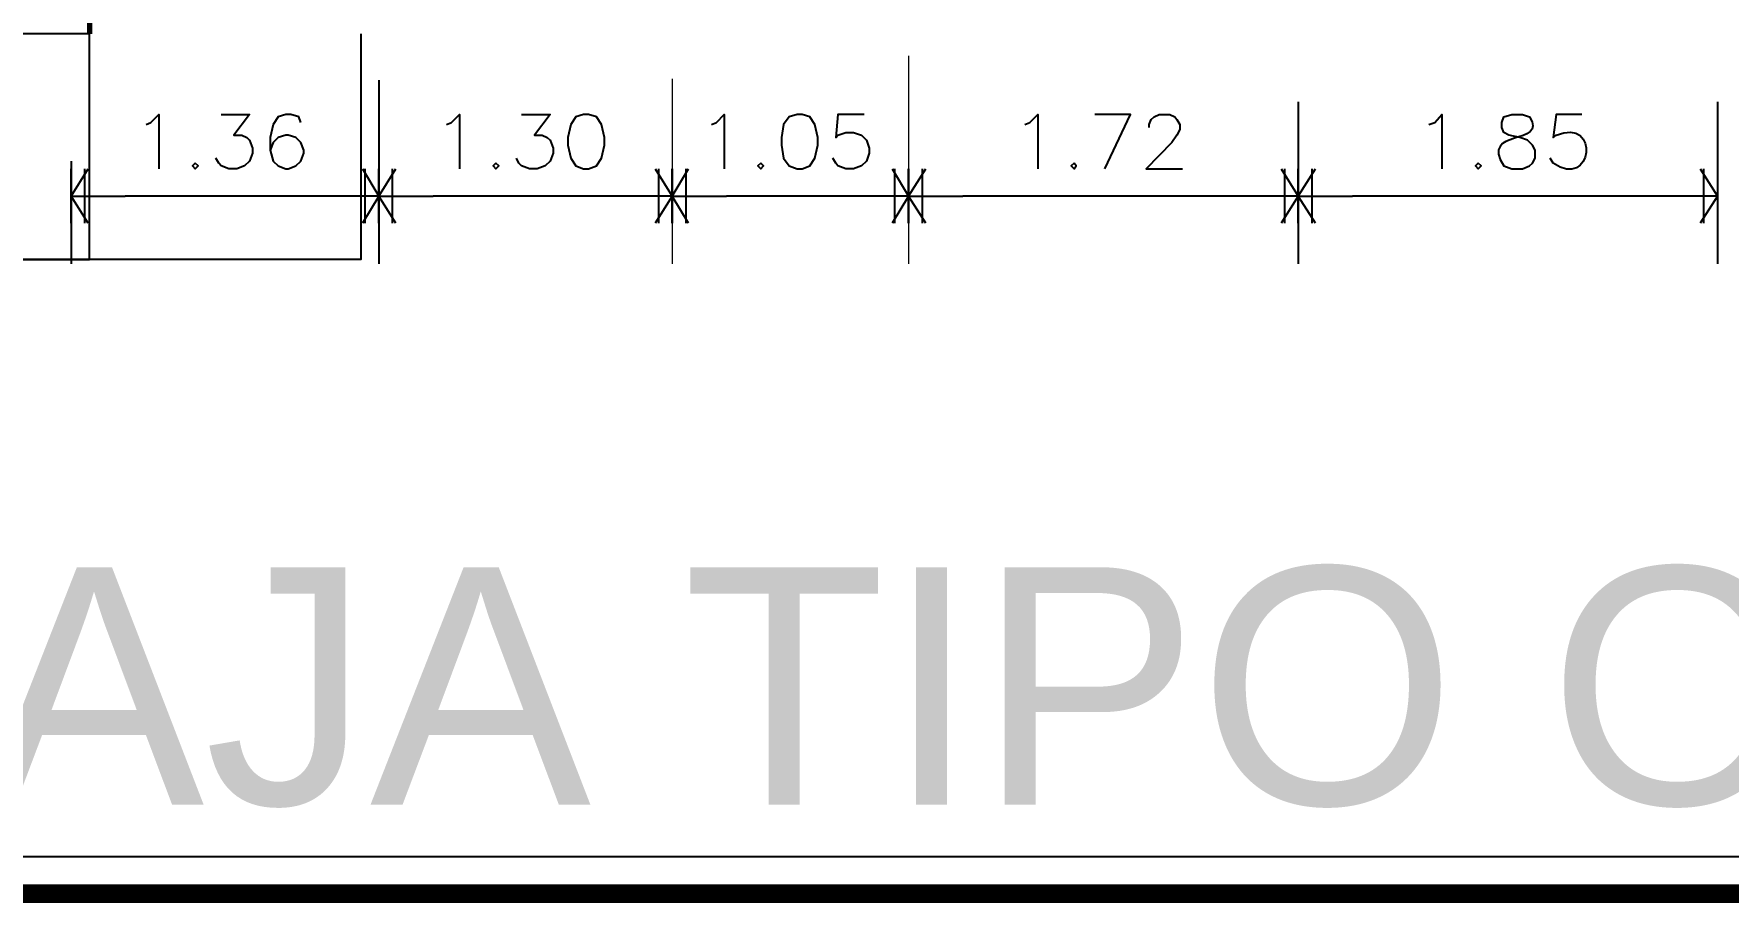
# Model space of a CAD drawing. Header units: millimetres. Extents: x -3 to 3438, y -2371 to 140.
# Drawn here: x 1246.65 to 1265.4, y -53.2 to -43.59 of the extents above; entities that cross this region are included whole.
import ezdxf

# ---------------------------------------------------------------- set-up
doc = ezdxf.new("R2010")
doc.units = ezdxf.units.MM
for name, color, linetype in [('1- 1', 1, 'Continuous'), ('1- muro 1', 8, 'Continuous'), ('8', 8, 'Continuous'), ('dim-75', 2, 'Continuous'), ('proy ante', 7, 'Continuous')]:
    doc.layers.add(name, color=color, linetype=linetype)
doc.styles.add('ROMANT', font='arial.ttf', dxfattribs={"height": 22})

msp = doc.modelspace()

# ---------------------------------------------------------------- linework, layer by layer
at = {"layer": '1- 1', "lineweight": 25}
for points in [[(1250.272, -43.587), (1250.272, -46.083), (1242.262, -46.083), (1243.265, -46.083), (1243.265, -43.587), (1242.262, -43.587), (1242.262, -46.083)], [(1246.267, -43.587), (1246.267, -46.083), (1247.27, -46.083), (1247.27, -43.587), (1246.267, -43.587)]]:
    msp.add_lwpolyline(points, dxfattribs=at)
at = {"layer": '1- muro 1', "lineweight": 70}
msp.add_lwpolyline([(1246.891, -43.081), (1246.891, -37.023), (1247.27, -37.023), (1247.27, -43.587)], dxfattribs=at)
at = {"layer": '8'}
msp.add_line((1228.667, -52.688), (1280.417, -52.688), dxfattribs=at)
at = {"layer": '8', "const_width": 0.206}
msp.add_lwpolyline([(1228.667, -53.099), (1280.417, -53.099)], dxfattribs=at)
at = {"layer": 'dim-75'}
for points in [[(1250.469, -44.1), (1250.469, -46.13)], [(1250.469, -44.1), (1250.469, -46.13)], [(1260.643, -44.337), (1260.643, -46.13)], [(1260.643, -44.337), (1260.643, -46.13)], [(1265.28, -44.337), (1265.28, -46.13)], [(1247.894, -44.59), (1247.949, -44.566), (1248.036, -44.479), (1248.036, -45.08)], [(1248.724, -44.479), (1249.04, -44.479), (1248.866, -44.708), (1248.953, -44.708), (1249.008, -44.732), (1249.04, -44.764), (1249.071, -44.85), (1249.071, -44.906), (1249.04, -44.993), (1248.984, -45.048), (1248.897, -45.08), (1248.81, -45.08), (1248.724, -45.048), (1248.7, -45.016), (1248.668, -44.961)], [(1249.608, -44.566), (1249.585, -44.503), (1249.498, -44.479), (1249.442, -44.479), (1249.355, -44.503), (1249.3, -44.59), (1249.269, -44.732), (1249.269, -44.874), (1249.3, -44.993), (1249.355, -45.048), (1249.442, -45.08), (1249.466, -45.08), (1249.553, -45.048), (1249.608, -44.993), (1249.64, -44.906), (1249.64, -44.874), (1249.608, -44.787), (1249.553, -44.732), (1249.466, -44.708), (1249.442, -44.708), (1249.355, -44.732), (1249.3, -44.787), (1249.269, -44.874)], [(1251.22, -44.59), (1251.275, -44.566), (1251.362, -44.479), (1251.362, -45.08)], [(1252.049, -44.479), (1252.365, -44.479), (1252.191, -44.708), (1252.278, -44.708), (1252.333, -44.732), (1252.365, -44.764), (1252.397, -44.85), (1252.397, -44.906), (1252.365, -44.993), (1252.31, -45.048), (1252.223, -45.08), (1252.136, -45.08), (1252.049, -45.048), (1252.017, -45.016), (1251.994, -44.961)], [(1252.736, -44.479), (1252.649, -44.503), (1252.594, -44.59), (1252.562, -44.732), (1252.562, -44.819), (1252.594, -44.961), (1252.649, -45.048), (1252.736, -45.08), (1252.791, -45.08), (1252.878, -45.048), (1252.934, -44.961), (1252.965, -44.819), (1252.965, -44.732), (1252.934, -44.59), (1252.878, -44.503), (1252.791, -44.479), (1252.736, -44.479)], [(1254.15, -44.59), (1254.205, -44.566), (1254.292, -44.479), (1254.292, -45.08)], [(1255.098, -44.479), (1255.011, -44.503), (1254.948, -44.59), (1254.924, -44.732), (1254.924, -44.819), (1254.948, -44.961), (1255.011, -45.048), (1255.098, -45.08), (1255.153, -45.08), (1255.24, -45.048), (1255.295, -44.961), (1255.327, -44.819), (1255.327, -44.732), (1255.295, -44.59), (1255.24, -44.503), (1255.153, -44.479), (1255.098, -44.479)], [(1255.84, -44.479), (1255.548, -44.479), (1255.525, -44.732), (1255.548, -44.708), (1255.635, -44.677), (1255.722, -44.677), (1255.809, -44.708), (1255.864, -44.764), (1255.896, -44.85), (1255.896, -44.906), (1255.864, -44.993), (1255.809, -45.048), (1255.722, -45.08), (1255.635, -45.08), (1255.548, -45.048), (1255.525, -45.016), (1255.493, -44.961)], [(1257.618, -44.59), (1257.673, -44.566), (1257.76, -44.479), (1257.76, -45.08)], [(1258.502, -45.08), (1258.787, -44.479), (1258.392, -44.479)], [(1258.992, -44.621), (1258.992, -44.59), (1259.016, -44.534), (1259.047, -44.503), (1259.103, -44.479), (1259.221, -44.479), (1259.276, -44.503), (1259.3, -44.534), (1259.332, -44.59), (1259.332, -44.645), (1259.3, -44.708), (1259.245, -44.787), (1258.961, -45.08), (1259.363, -45.08)], [(1262.088, -44.59), (1262.152, -44.566), (1262.231, -44.479), (1262.231, -45.08)], [(1247.065, -44.993), (1247.065, -46.13)], [(1247.254, -45.68), (1247.065, -45.38), (1247.254, -45.08)], [(1247.065, -45.68), (1247.065, -45.08)], [(1247.215, -45.08), (1247.215, -45.68)], [(1248.439, -45.016), (1248.408, -45.048), (1248.439, -45.08), (1248.471, -45.048), (1248.439, -45.016)], [(1250.288, -45.08), (1250.469, -45.38), (1250.288, -45.68)], [(1250.319, -45.68), (1250.319, -45.08)], [(1250.659, -45.68), (1250.469, -45.38), (1250.659, -45.08)], [(1250.469, -45.68), (1250.469, -45.08)], [(1250.469, -45.08), (1250.469, -45.68)], [(1250.619, -45.08), (1250.619, -45.68)], [(1251.765, -45.016), (1251.733, -45.048), (1251.765, -45.08), (1251.796, -45.048), (1251.765, -45.016)], [(1253.526, -45.08), (1253.716, -45.38), (1253.526, -45.68)], [(1253.566, -45.68), (1253.566, -45.08)], [(1253.897, -45.68), (1253.716, -45.38), (1253.897, -45.08)], [(1253.716, -45.68), (1253.716, -45.08)], [(1253.716, -45.08), (1253.716, -45.68)], [(1253.866, -45.08), (1253.866, -45.68)], [(1254.695, -45.016), (1254.664, -45.048), (1254.695, -45.08), (1254.727, -45.048), (1254.695, -45.016)], [(1256.149, -45.08), (1256.33, -45.38), (1256.149, -45.68)], [(1256.18, -45.68), (1256.18, -45.08)], [(1256.52, -45.68), (1256.33, -45.38), (1256.52, -45.08)], [(1256.33, -45.68), (1256.33, -45.08)], [(1256.33, -45.08), (1256.33, -45.68)], [(1256.48, -45.08), (1256.48, -45.68)], [(1258.163, -45.016), (1258.131, -45.048), (1258.163, -45.08), (1258.186, -45.048), (1258.163, -45.016)], [(1260.453, -45.08), (1260.643, -45.38), (1260.453, -45.68)], [(1260.493, -45.68), (1260.493, -45.08)], [(1260.833, -45.68), (1260.643, -45.38), (1260.833, -45.08)], [(1260.643, -45.68), (1260.643, -45.08)], [(1260.643, -45.08), (1260.643, -45.68)], [(1260.793, -45.08), (1260.793, -45.68)], [(1262.634, -45.016), (1262.602, -45.048), (1262.634, -45.08), (1262.665, -45.048), (1262.634, -45.016)], [(1265.09, -45.08), (1265.28, -45.38), (1265.09, -45.68)], [(1265.13, -45.68), (1265.13, -45.08)], [(1265.28, -45.08), (1265.28, -45.68)], [(1247.065, -45.38), (1247.665, -45.38)], [(1249.869, -45.38), (1247.665, -45.38)], [(1250.469, -45.38), (1249.869, -45.38)], [(1250.469, -45.38), (1251.07, -45.38)], [(1253.115, -45.38), (1251.07, -45.38)], [(1253.716, -45.38), (1253.115, -45.38)], [(1253.716, -45.38), (1254.316, -45.38)], [(1255.73, -45.38), (1254.316, -45.38)], [(1256.33, -45.38), (1255.73, -45.38)], [(1256.33, -45.38), (1256.931, -45.38)], [(1260.043, -45.38), (1256.931, -45.38)], [(1260.643, -45.38), (1260.043, -45.38)], [(1260.643, -45.38), (1261.243, -45.38)], [(1264.679, -45.38), (1261.243, -45.38)], [(1265.28, -45.38), (1264.679, -45.38)]]:
    msp.add_lwpolyline(points, dxfattribs=at)
for points, knots in [([(1263.005, -44.479), (1263.005, -44.479), (1262.918, -44.503), (1262.918, -44.503), (1262.918, -44.503), (1262.894, -44.566), (1262.894, -44.566), (1262.894, -44.566), (1262.894, -44.621), (1262.894, -44.621), (1262.894, -44.621), (1262.918, -44.677), (1262.918, -44.677), (1262.918, -44.677), (1262.973, -44.708), (1262.973, -44.708), (1262.973, -44.708), (1263.092, -44.732), (1263.092, -44.732), (1263.092, -44.732), (1263.179, -44.764), (1263.179, -44.764), (1263.179, -44.764), (1263.234, -44.819), (1263.234, -44.819), (1263.234, -44.819), (1263.265, -44.874), (1263.265, -44.874), (1263.265, -44.874), (1263.265, -44.961), (1263.265, -44.961), (1263.265, -44.961), (1263.234, -45.016), (1263.234, -45.016), (1263.234, -45.016), (1263.202, -45.048), (1263.202, -45.048), (1263.202, -45.048), (1263.123, -45.08), (1263.123, -45.08), (1263.123, -45.08), (1263.005, -45.08), (1263.005, -45.08), (1263.005, -45.08), (1262.918, -45.048), (1262.918, -45.048), (1262.64, -44.624), (1263.41, -44.834), (1263.202, -44.503), (1263.202, -44.503), (1263.123, -44.479), (1263.123, -44.479), (1263.123, -44.479), (1263.005, -44.479), (1263.005, -44.479)], [0, 0, 0, 0, 1, 1, 1, 2, 2, 2, 3, 3, 3, 4, 4, 4, 5, 5, 5, 6, 6, 6, 7, 7, 7, 8, 8, 8, 9, 9, 9, 10, 10, 10, 11, 11, 11, 12, 12, 12, 13, 13, 13, 14, 14, 14, 15, 15, 15, 16, 16, 16, 17, 17, 17, 18, 18, 18, 18]), ([(1263.779, -44.479), (1263.779, -44.479), (1263.494, -44.479), (1263.494, -44.479), (1263.494, -44.479), (1263.463, -44.732), (1263.463, -44.732), (1263.463, -44.732), (1263.494, -44.708), (1263.494, -44.708), (1263.995, -44.5), (1263.894, -45.325), (1263.463, -45.016), (1263.463, -45.016), (1263.431, -44.961), (1263.431, -44.961)], [0, 0, 0, 0, 1, 1, 1, 2, 2, 2, 3, 3, 3, 4, 4, 4, 5, 5, 5, 5])]:
    msp.add_open_spline(points, degree=3, knots=knots, dxfattribs=at)
at = {"layer": 'proy ante', "lineweight": 5}
for points in [[(1256.33, -43.831), (1256.33, -46.13)], [(1256.33, -43.831), (1256.33, -46.13)], [(1253.716, -44.084), (1253.716, -46.13)], [(1253.716, -44.084), (1253.716, -46.13)]]:
    msp.add_lwpolyline(points, dxfattribs=at)

# ---------------------------------------------------------------- texts
at = {"layer": '8', "color": 5, "insert": (1280.727, -52.149), "char_height": 2.625, "attachment_point": 9, "style": 'ROMANT'}
msp.add_mtext('PLANTA BAJA TIPO OFICINAS', dxfattribs=at)

doc.saveas('drawing.dxf')
